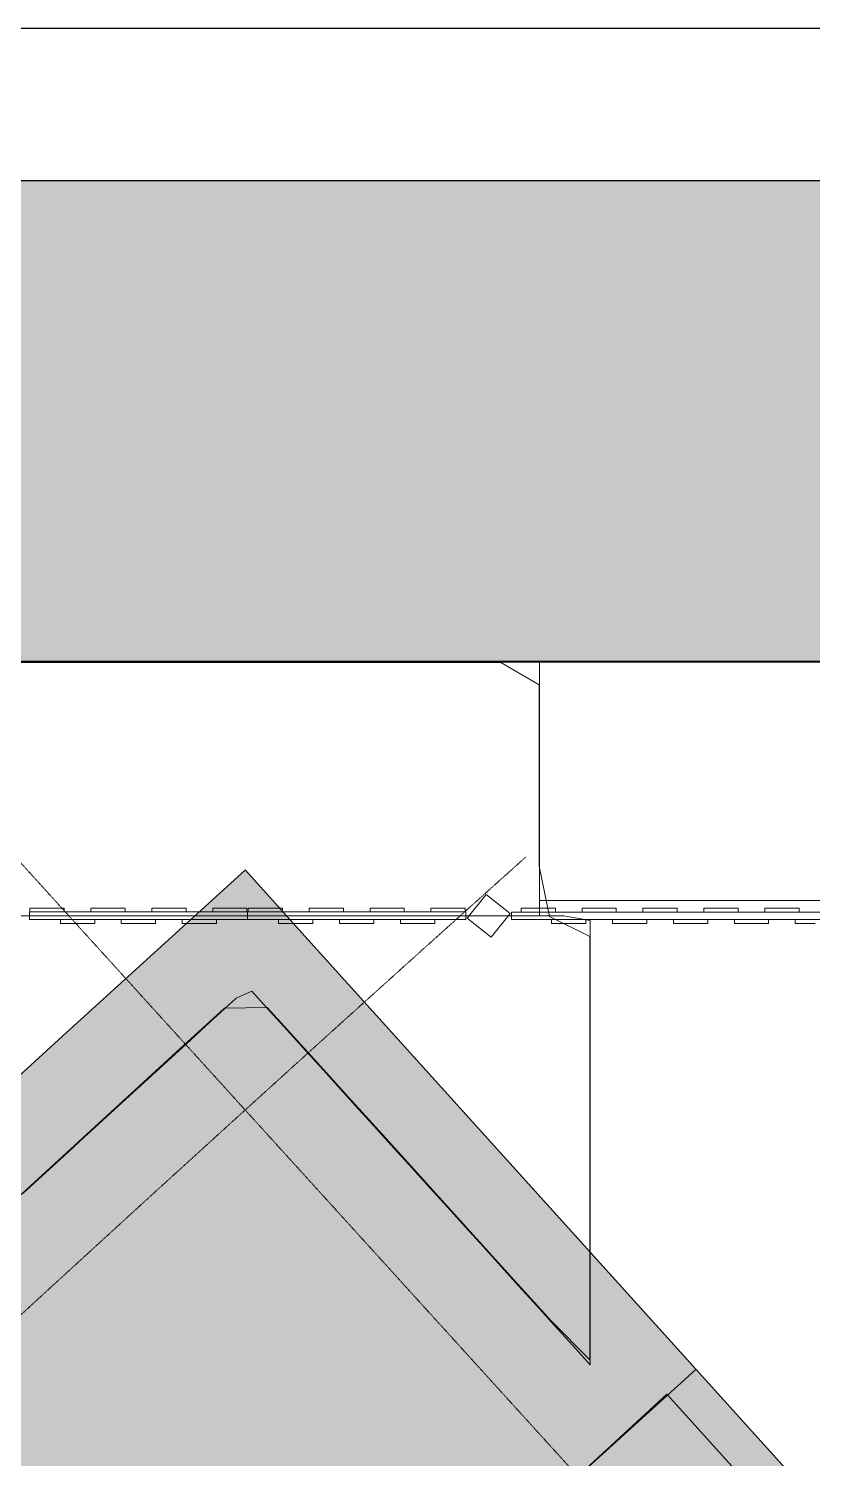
# Model space of a CAD drawing. Header units: millimetres. Extents: x -31757 to 121236, y -27283 to 59400.
# Drawn here: x 64165 to 67253, y 53766 to 59400 of the extents above; entities that cross this region are included whole.
import ezdxf

# ---------------------------------------------------------------- set-up
doc = ezdxf.new("R2010")
doc.units = ezdxf.units.MM
doc.linetypes.add('DASHDOT', pattern=[3.556, 2.54, -0.508, 0, -0.508])
for name, color, linetype, lineweight in [('10_見えがかり', 7, 'Continuous', 13), ('30_敷地・外構', 8, 'Continuous', 9), ('40_通り芯', 1, 'DASHDOT', 9), ('90_図枠', 7, 'Continuous', 25)]:
    doc.layers.add(name, color=color, linetype=linetype, lineweight=lineweight)

msp = doc.modelspace()

# ---------------------------------------------------------------- hatches: boundary and pattern name
at = {"layer": '10_見えがかり'}
msp.add_hatch(color=8, dxfattribs=at).paths.add_polyline_path([(40065.8, 29151), (40066.1, 29150.7), (40327.1, 28949.1), (40328.7, 28948), (40330.4, 28947), (40332.2, 28946.2), (40334, 28945.6), (40335.9, 28945.2), (40337.9, 28945), (40339.9, 28944.9), (40341.8, 28945.1), (40343.7, 28945.4), (40345.6, 28946), (40347.5, 28946.7), (40349.2, 28947.6), (40350.9, 28948.6), (40352.4, 28949.8), (40353.8, 28951.2), (40355.1, 28952.7), (40882.9, 29633), (41480, 30395.1), (42080.6, 31154.4), (42684.8, 31910.9), (43292.6, 32664.5), (43903.9, 33415.2), (44518.8, 34163), (45137.2, 34907.9), (45759.1, 35650), (46384.5, 36389), (47013.3, 37125.1), (47645.6, 37858.3), (48281.4, 38588.4), (48920.6, 39315.6), (49563.2, 40039.7), (50209.3, 40760.8), (50858.7, 41478.8), (51511.5, 42193.7), (52167.7, 42905.6), (52827.2, 43614.4), (53490, 44320), (54156.2, 45022.6), (54825.7, 45721.9), (55498.4, 46418.1), (56174.5, 47111.2), (56853.8, 47801), (57536.3, 48487.6), (58222.1, 49171), (58911.1, 49851.2), (59603.3, 50528.1), (60298.6, 51201.7), (60374.8, 51274.8), (60376.2, 51276.3), (60377.4, 51277.8), (60378.4, 51279.5), (60379.3, 51281.3), (60380, 51283.1), (60380.5, 51285), (60380.8, 51286.9), (60381, 51288.9), (60380.9, 51290.8), (60380.7, 51292.8), (60380.2, 51294.7), (60379.6, 51296.6), (60378.8, 51298.4), (60377.8, 51300.1), (60376.7, 51301.7), (60375.4, 51303.1), (60146.7, 51540.7), (60146.4, 51541), (60146.7, 51541.4), (60833.4, 52199.6), (61523.6, 52855.1), (62216.8, 53507.4), (62913, 54156.4), (63612.2, 54802.2), (64314.4, 55444.8), (65019.2, 56083.8), (65019.6, 56084.1), (65019.9, 56083.8), (65254.1, 55824.3), (66795, 54116.9), (66795, 54116.8), (75537.8, 44429), (75538.1, 44428.7), (75537.8, 44428.3), (75105, 44023.6), (75104.9, 44023.5), (73057.4, 42142.5), (73057.2, 42142.3), (71040.6, 40228.6), (71040.4, 40228.4), (69052.1, 38285.4), (69051.8, 38285.2), (67092.1, 36313.2), (67091.9, 36313), (65161.3, 34312.7), (65161.1, 34312.4), (63259.9, 32284), (63259.7, 32283.8), (61388.4, 30227.8), (61388.2, 30227.6), (59547.2, 28144.4), (59547, 28144.1), (57736.7, 26034.2), (57736.5, 26034), (55957.3, 23897.8), (55957.1, 23897.6), (54209.3, 21735.6), (54209.1, 21735.4), (52493.2, 19548.1), (52493, 19547.9), (50809.2, 17335.7), (50809, 17335.4), (49157.8, 15098.8), (49157.6, 15098.5), (47539.3, 12838), (47539.1, 12837.8), (45954.1, 10553.8), (45953.9, 10553.6), (44402.4, 8246.6), (44402.2, 8246.4), (42884.7, 5917), (42884.5, 5916.8), (41401.3, 3565.6), (41401.2, 3565.4), (40433.8, 2047.8), (40433.5, 2047.4), (40433, 2047.5), (34030.2, 4749.4), (34030.2, 4749.4), (26699.8, 7843.7), (26699.5, 7843.8), (26030.8, 8156.6), (26029.7, 8157.2), (26026.2, 8159.4), (26025.8, 8159.7), (26026, 8160.1), (26672.5, 9168.4), (26672.6, 9168.6), (28072.1, 11401.4), (28073.1, 11403.1), (28073.8, 11404.9), (28074.5, 11406.8), (28074.9, 11408.7), (28075.1, 11410.7), (28075.1, 11412.7), (28075, 11414.6), (28074.6, 11416.6), (28074.1, 11418.5), (28073.4, 11420.3), (28072.5, 11422), (28071.4, 11423.7), (28070.2, 11425.2), (28068.8, 11426.7), (28067.3, 11427.9), (28065.7, 11429), (27872.5, 11548.5), (27872.1, 11548.7), (27872.4, 11549.1), (28386.1, 12375.7), (28904.1, 13200.3), (29425.9, 14022.4), (29951.7, 14842.1), (30481.3, 15659.2), (31014.8, 16473.8), (31552.1, 17285.9), (32093.3, 18095.5), (32638.3, 18902.5), (33187.1, 19706.8), (33739.7, 20508.6), (34296.1, 21307.8), (34856.3, 22104.3), (35420.2, 22898.1), (35987.9, 23689.3), (36559.3, 24477.8), (37134.5, 25263.5), (37713.4, 26046.5), (38295.9, 26826.8), (38882.2, 27604.3), (39472.1, 28379.1), (40065.5, 29150.6)])
at = {"layer": '30_敷地・外構'}
for points in [[(76236.6, 56905.6), (43236.8, 56910.4), (13241.4, 12903.7), (13241.5, 12688.5), (8535.1, 3142.9), (7508, 600), (600, 600), (600, 6600.3), (3132, 6878.3), (4650.8, 9732.8), (7845.9, 15113.4), (9591.3, 17889.1), (15132, 25269.1), (23700.5, 36198.6), (24022, 37245.9), (24920.3, 38563.7), (24512, 38842), (24533, 38910.6), (22109.3, 41084.3), (34079.5, 57231.7), (31966.4, 58800), (76236.9, 58800)], [(13241.4, 12903.7), (13242.1, 906.9), (600, 907.7), (600, 58800), (83500, 58800), (83500, 902.5), (76239.5, 903), (76242.6, 56905.6), (43236.8, 56910.4)]]:
    msp.add_hatch(color=8, dxfattribs=at).paths.add_polyline_path(points)

# ---------------------------------------------------------------- linework, layer by layer
at = {"layer": '10_見えがかり'}
for points in [[(66178.3, 56355.7), (66178.3, 56434), (66178.3, 56590.7), (66178.3, 56669), (66178.3, 56747.4), (66178.4, 56825.7), (66178.4, 56904), (66416.7, 56904), (66655, 56904), (66893.4, 56903.9), (67370, 56903.9)], [(64118.7, 56902.3), (64357.1, 56902.3), (64595.5, 56902.3), (64833.8, 56902.2), (65072.2, 56902.2), (65310.6, 56902.2), (65548.9, 56902.1), (66025.6, 56902.1), (66176.4, 56814.4), (66176.3, 56337.7), (66176.3, 56099.3), (66217.3, 55902), (66376.2, 55822.6), (66376.2, 55584.2), (66376.1, 55345.8), (66376.1, 54869.1), (66376, 54630.7), (66376, 54392.4), (66376, 54154), (66225.5, 54306.2), (66065.5, 54482.9), (65905.6, 54659.7), (65745.6, 54836.4), (65585.6, 55013.1), (65425.7, 55189.8), (65265.7, 55366.6), (65105.8, 55543.3), (64937.4, 55540.3), (64761.6, 55379.3), (63882.7, 54574.4)], [(67369.9, 55963.9), (67131.6, 55963.9), (66654.9, 55964), (66178.2, 55964), (66178.2, 56042.4), (66178.3, 56120.7), (66178.3, 56199), (66178.3, 56277.4), (66178.3, 56355.7)], [(60833.4, 52199.6), (61523.6, 52855.1), (62216.8, 53507.4), (62913, 54156.4), (63612.2, 54802.2), (64314.4, 55444.8), (65019.2, 56083.8), (65019.6, 56084.1), (65019.9, 56083.8), (65254.1, 55824.3), (66794.7, 54117.2), (66795, 54116.8), (66794.6, 54116.5), (66085.8, 53473.8), (66085.8, 53473.8), (65695.7, 53116.7), (65695.5, 53116.5), (62572.9, 50196.5), (62572.7, 50196.3), (61895.1, 49546.1), (61895, 49546), (61207.5, 48880), (61207.5, 48879.9), (60539.4, 48226.6)], [(60833.4, 52199.6), (61523.6, 52855.1), (62216.8, 53507.4), (62913, 54156.4), (63612.2, 54802.2), (64314.4, 55444.8), (65019.2, 56083.8), (65019.6, 56084.1), (65019.9, 56083.8), (65254.1, 55824.3), (66795, 54116.9), (66795, 54116.8), (75537.8, 44429)], [(65968.6, 55988.4), (66062.5, 55913.7), (65987.8, 55819.8), (65893.9, 55894.5), (65968.6, 55988.4)], [(64168.4, 55894.3), (64168.4, 55896.8), (64168.4, 55899.3), (64168.4, 55904.3), (64168.4, 55909.3), (64168.4, 55911.8), (64168.4, 55914.3), (64168.4, 55916.8), (64168.4, 55919.3), (64240.1, 55919.3), (64311.7, 55919.3), (64455, 55919.3), (64598.3, 55919.3), (64741.6, 55919.2), (64813.3, 55919.2), (64884.9, 55919.2), (64956.6, 55919.2), (65028.2, 55919.2), (65028.2, 55916.7), (65028.2, 55914.2), (65028.2, 55911.7), (65028.2, 55909.2), (65028.2, 55906.7), (65028.2, 55904.2), (65028.2, 55901.7), (65028.2, 55899.2), (65028.2, 55896.7), (65028.2, 55894.2), (65028.2, 55891.7), (65028.2, 55889.2), (64884.9, 55889.2), (64813.3, 55889.2), (64598.3, 55889.3), (64526.7, 55889.3), (64455, 55889.3), (64383.4, 55889.3), (64311.7, 55889.3), (64168.4, 55889.3), (64168.4, 55894.3)], [(64168.4, 55894.3), (64168.4, 55896.8), (64168.4, 55899.3), (64168.4, 55904.3), (64168.4, 55909.3), (64168.4, 55911.8), (64168.4, 55914.3), (64168.4, 55916.8), (64168.4, 55919.3), (64240.1, 55919.3), (64311.7, 55919.3), (64455, 55919.3), (64598.3, 55919.3), (64741.6, 55919.2), (64813.3, 55919.2), (64884.9, 55919.2), (64956.6, 55919.2), (65028.2, 55919.2), (65028.2, 55916.7), (65028.2, 55914.2), (65028.2, 55911.7), (65028.2, 55909.2), (65028.2, 55906.7), (65028.2, 55904.2), (65028.2, 55901.7), (65028.2, 55899.2), (65028.2, 55896.7), (65028.2, 55894.2), (65028.2, 55891.7), (65028.2, 55889.2), (64884.9, 55889.2), (64813.3, 55889.2), (64598.3, 55889.3), (64526.7, 55889.3), (64455, 55889.3), (64383.4, 55889.3), (64311.7, 55889.3), (64168.4, 55889.3), (64168.4, 55894.3)], [(64168.4, 55894.3), (64168.4, 55896.8), (64168.4, 55899.3), (64168.4, 55904.3), (64168.4, 55909.3), (64168.4, 55911.8), (64168.4, 55914.3), (64168.4, 55916.8), (64168.4, 55919.3), (64240.1, 55919.3), (64311.7, 55919.3), (64455, 55919.3), (64598.3, 55919.3), (64741.6, 55919.2), (64813.3, 55919.2), (64884.9, 55919.2), (64956.6, 55919.2), (65028.2, 55919.2), (65028.2, 55916.7), (65028.2, 55914.2), (65028.2, 55911.7), (65028.2, 55909.2), (65028.2, 55906.7), (65028.2, 55904.2), (65028.2, 55901.7), (65028.2, 55899.2), (65028.2, 55896.7), (65028.2, 55894.2), (65028.2, 55891.7), (65028.2, 55889.2), (64884.9, 55889.2), (64813.3, 55889.2), (64598.3, 55889.3), (64526.7, 55889.3), (64455, 55889.3), (64383.4, 55889.3), (64311.7, 55889.3), (64168.4, 55889.3), (64168.4, 55894.3)], [(64170.8, 55919.3), (64170.8, 55920.6), (64170.8, 55934.3), (64182.1, 55934.3), (64193.3, 55934.3), (64204.6, 55934.3), (64215.8, 55934.3), (64227.1, 55934.3), (64238.3, 55934.3), (64249.6, 55934.3), (64260.8, 55934.3), (64272.1, 55934.3), (64283.3, 55934.3), (64294.6, 55934.3), (64305.8, 55934.3), (64305.8, 55933.1), (64305.8, 55931.8), (64305.8, 55930.6), (64305.8, 55928.1), (64305.8, 55926.8), (64305.8, 55921.8), (64305.8, 55919.3), (64294.6, 55919.3), (64272.1, 55919.3), (64249.6, 55919.3), (64238.3, 55919.3), (64215.8, 55919.3), (64193.3, 55919.3), (64182.1, 55919.3), (64170.8, 55919.3)], [(64290.8, 55881.8), (64290.8, 55883.1), (64290.8, 55884.3), (64290.8, 55886.8), (64290.8, 55888.1), (64290.8, 55889.3), (64302.1, 55889.3), (64313.3, 55889.3), (64324.6, 55889.3), (64335.8, 55889.3), (64358.3, 55889.3), (64369.6, 55889.3), (64392.1, 55889.3), (64414.6, 55889.3), (64425.8, 55889.3), (64425.8, 55888), (64425.8, 55886.8), (64425.8, 55885.5), (64425.8, 55884.3), (64425.8, 55883), (64425.8, 55881.8), (64425.8, 55879.3), (64425.8, 55878), (64425.8, 55876.8), (64425.8, 55875.5), (64425.8, 55874.3), (64414.6, 55874.3), (64403.3, 55874.3), (64392.1, 55874.3), (64380.8, 55874.3), (64358.3, 55874.3), (64335.8, 55874.3), (64302.1, 55874.3), (64290.8, 55874.3), (64290.8, 55875.6), (64290.8, 55876.8), (64290.8, 55878.1), (64290.8, 55879.3), (64290.8, 55880.6), (64290.8, 55881.8)], [(64410.8, 55926.8), (64410.8, 55929.3), (64410.8, 55930.5), (64410.8, 55931.8), (64410.8, 55933), (64410.8, 55934.3), (64422.1, 55934.3), (64433.3, 55934.3), (64444.6, 55934.3), (64455.8, 55934.3), (64478.3, 55934.3), (64489.6, 55934.3), (64500.8, 55934.3), (64512.1, 55934.3), (64523.3, 55934.3), (64534.6, 55934.3), (64545.8, 55934.3), (64545.8, 55933), (64545.8, 55930.5), (64545.8, 55928), (64545.8, 55926.8), (64545.8, 55925.5), (64545.8, 55924.3), (64545.8, 55921.8), (64545.8, 55920.5), (64545.8, 55919.3), (64534.6, 55919.3), (64523.3, 55919.3), (64512.1, 55919.3), (64500.8, 55919.3), (64489.6, 55919.3), (64478.3, 55919.3), (64467.1, 55919.3), (64455.8, 55919.3), (64433.3, 55919.3), (64422.1, 55919.3), (64410.8, 55919.3), (64410.8, 55920.5), (64410.8, 55921.8), (64410.8, 55923), (64410.8, 55924.3), (64410.8, 55925.5), (64410.8, 55926.8)], [(64530.8, 55881.8), (64530.8, 55884.3), (64530.8, 55885.5), (64530.8, 55888), (64530.8, 55889.3), (64542.1, 55889.3), (64553.3, 55889.3), (64564.6, 55889.3), (64575.8, 55889.3), (64598.3, 55889.3), (64609.6, 55889.3), (64632.1, 55889.3), (64654.6, 55889.3), (64665.8, 55889.3), (64665.8, 55888), (64665.8, 55886.8), (64665.8, 55885.5), (64665.8, 55884.3), (64665.8, 55879.3), (64665.8, 55878), (64665.8, 55876.8), (64665.8, 55875.5), (64665.8, 55874.3), (64654.6, 55874.3), (64643.3, 55874.3), (64632.1, 55874.3), (64620.8, 55874.3), (64609.6, 55874.3), (64598.3, 55874.3), (64587.1, 55874.3), (64575.8, 55874.3), (64564.6, 55874.3), (64553.3, 55874.3), (64542.1, 55874.3), (64530.8, 55874.3), (64530.8, 55876.8), (64530.8, 55878), (64530.8, 55881.8)], [(64650.8, 55926.8), (64650.8, 55929.3), (64650.8, 55930.5), (64650.8, 55931.8), (64650.8, 55933), (64650.8, 55934.3), (64662.1, 55934.3), (64673.3, 55934.3), (64684.6, 55934.2), (64695.8, 55934.2), (64707.1, 55934.2), (64729.6, 55934.2), (64740.8, 55934.2), (64752.1, 55934.2), (64763.3, 55934.2), (64774.6, 55934.2), (64785.8, 55934.2), (64785.8, 55933), (64785.8, 55931.7), (64785.8, 55926.7), (64785.8, 55925.5), (64785.8, 55924.2), (64785.8, 55923), (64785.8, 55921.7), (64785.8, 55920.5), (64785.8, 55919.2), (64774.6, 55919.2), (64763.3, 55919.2), (64752.1, 55919.2), (64740.8, 55919.2), (64729.6, 55919.2), (64718.3, 55919.2), (64707.1, 55919.2), (64695.8, 55919.2), (64684.6, 55919.2), (64673.3, 55919.3), (64662.1, 55919.3), (64650.8, 55919.3), (64650.8, 55921.8), (64650.8, 55923), (64650.8, 55925.5), (64650.8, 55926.8)], [(64770.8, 55881.7), (64770.8, 55883), (64770.8, 55884.2), (64770.8, 55885.5), (64770.8, 55886.7), (64770.8, 55888), (64770.8, 55889.2), (64782.1, 55889.2), (64804.6, 55889.2), (64815.8, 55889.2), (64827.1, 55889.2), (64838.3, 55889.2), (64849.6, 55889.2), (64872.1, 55889.2), (64883.3, 55889.2), (64894.6, 55889.2), (64905.8, 55889.2), (64905.8, 55885.5), (64905.8, 55884.2), (64905.8, 55879.2), (64905.8, 55878), (64905.8, 55874.2), (64894.6, 55874.2), (64883.3, 55874.2), (64872.1, 55874.2), (64860.8, 55874.2), (64849.6, 55874.2), (64838.3, 55874.2), (64827.1, 55874.2), (64815.8, 55874.2), (64793.3, 55874.2), (64782.1, 55874.2), (64770.8, 55874.2), (64770.8, 55875.5), (64770.8, 55876.7), (64770.8, 55879.2), (64770.8, 55880.5), (64770.8, 55881.7)], [(64890.8, 55928), (64890.8, 55929.2), (64890.8, 55930.5), (64890.8, 55931.7), (64890.8, 55933), (64890.8, 55934.2), (64902.1, 55934.2), (64913.3, 55934.2), (64924.6, 55934.2), (64935.8, 55934.2), (64947.1, 55934.2), (64969.6, 55934.2), (64980.8, 55934.2), (64992.1, 55934.2), (65025.8, 55934.2), (65025.8, 55932.9), (65025.8, 55931.7), (65025.8, 55930.4), (65025.8, 55929.2), (65025.8, 55926.7), (65025.8, 55924.2), (65025.8, 55922.9), (65025.8, 55921.7), (65025.8, 55920.5), (65025.8, 55919.2), (64992.1, 55919.2), (64980.8, 55919.2), (64947.1, 55919.2), (64935.8, 55919.2), (64924.6, 55919.2), (64913.3, 55919.2), (64902.1, 55919.2), (64890.8, 55919.2), (64890.8, 55923), (64890.8, 55924.2), (64890.8, 55925.5), (64890.8, 55928)], [(65028.2, 55891.7), (65028.2, 55894.2), (65028.2, 55896.7), (65028.2, 55899.2), (65028.2, 55904.2), (65028.2, 55906.7), (65028.2, 55909.2), (65028.2, 55911.7), (65028.2, 55914.2), (65028.2, 55916.7), (65028.2, 55919.2), (65099.9, 55919.2), (65171.5, 55919.2), (65386.5, 55919.1), (65458.1, 55919.1), (65529.8, 55919.1), (65601.4, 55919.1), (65744.7, 55919.1), (65816.4, 55919.1), (65888, 55919.1), (65888, 55916.6), (65888, 55914.1), (65888, 55911.6), (65888, 55909.1), (65888, 55904.1), (65888, 55901.6), (65888, 55899.1), (65888, 55896.6), (65888, 55894.1), (65888, 55891.6), (65888, 55889.1), (65816.4, 55889.1), (65744.7, 55889.1), (65458.1, 55889.1), (65386.5, 55889.1), (65314.8, 55889.2), (65243.2, 55889.2), (65171.5, 55889.2), (65099.9, 55889.2), (65028.2, 55889.2), (65028.2, 55891.7)], [(65028.2, 55891.7), (65028.2, 55894.2), (65028.2, 55896.7), (65028.2, 55899.2), (65028.2, 55904.2), (65028.2, 55906.7), (65028.2, 55909.2), (65028.2, 55911.7), (65028.2, 55914.2), (65028.2, 55916.7), (65028.2, 55919.2), (65099.9, 55919.2), (65171.5, 55919.2), (65386.5, 55919.1), (65458.1, 55919.1), (65529.8, 55919.1), (65601.4, 55919.1), (65744.7, 55919.1), (65816.4, 55919.1), (65888, 55919.1), (65888, 55916.6), (65888, 55914.1), (65888, 55911.6), (65888, 55909.1), (65888, 55904.1), (65888, 55901.6), (65888, 55899.1), (65888, 55896.6), (65888, 55894.1), (65888, 55891.6), (65888, 55889.1), (65816.4, 55889.1), (65744.7, 55889.1), (65458.1, 55889.1), (65386.5, 55889.1), (65314.8, 55889.2), (65243.2, 55889.2), (65171.5, 55889.2), (65099.9, 55889.2), (65028.2, 55889.2), (65028.2, 55891.7)], [(65028.2, 55891.7), (65028.2, 55894.2), (65028.2, 55896.7), (65028.2, 55899.2), (65028.2, 55904.2), (65028.2, 55906.7), (65028.2, 55909.2), (65028.2, 55911.7), (65028.2, 55914.2), (65028.2, 55916.7), (65028.2, 55919.2), (65099.9, 55919.2), (65171.5, 55919.2), (65386.5, 55919.1), (65458.1, 55919.1), (65529.8, 55919.1), (65601.4, 55919.1), (65744.7, 55919.1), (65816.4, 55919.1), (65888, 55919.1), (65888, 55916.6), (65888, 55914.1), (65888, 55911.6), (65888, 55909.1), (65888, 55904.1), (65888, 55901.6), (65888, 55899.1), (65888, 55896.6), (65888, 55894.1), (65888, 55891.6), (65888, 55889.1), (65816.4, 55889.1), (65744.7, 55889.1), (65458.1, 55889.1), (65386.5, 55889.1), (65314.8, 55889.2), (65243.2, 55889.2), (65171.5, 55889.2), (65099.9, 55889.2), (65028.2, 55889.2), (65028.2, 55891.7)], [(65030.6, 55919.2), (65030.6, 55921.7), (65030.6, 55922.9), (65030.6, 55924.2), (65030.6, 55925.4), (65030.6, 55926.7), (65030.6, 55927.9), (65030.6, 55929.2), (65030.6, 55930.4), (65030.6, 55931.7), (65030.6, 55932.9), (65030.6, 55934.2), (65041.9, 55934.2), (65053.1, 55934.2), (65075.6, 55934.2), (65086.9, 55934.2), (65098.1, 55934.2), (65109.4, 55934.2), (65120.6, 55934.2), (65143.1, 55934.2), (65154.4, 55934.2), (65165.6, 55934.2), (65165.6, 55932.9), (65165.6, 55931.7), (65165.6, 55930.4), (65165.6, 55929.2), (65165.6, 55927.9), (65165.6, 55926.7), (65165.6, 55925.4), (65165.6, 55924.2), (65165.6, 55922.9), (65165.6, 55921.7), (65165.6, 55919.2), (65143.1, 55919.2), (65131.9, 55919.2), (65120.6, 55919.2), (65098.1, 55919.2), (65086.9, 55919.2), (65075.6, 55919.2), (65064.4, 55919.2), (65053.1, 55919.2), (65041.9, 55919.2), (65030.6, 55919.2)], [(65150.6, 55874.2), (65150.6, 55876.7), (65150.6, 55877.9), (65150.6, 55879.2), (65150.6, 55881.7), (65150.6, 55884.2), (65150.6, 55885.4), (65150.6, 55886.7), (65150.6, 55887.9), (65150.6, 55889.2), (65161.9, 55889.2), (65173.1, 55889.2), (65184.4, 55889.2), (65195.6, 55889.2), (65240.6, 55889.2), (65251.9, 55889.2), (65263.1, 55889.2), (65285.6, 55889.2), (65285.6, 55887.9), (65285.6, 55886.7), (65285.6, 55885.4), (65285.6, 55884.2), (65285.6, 55881.7), (65285.6, 55880.4), (65285.6, 55879.2), (65285.6, 55877.9), (65285.6, 55876.7), (65285.6, 55874.2), (65274.4, 55874.2), (65251.9, 55874.2), (65240.6, 55874.2), (65218.1, 55874.2), (65206.9, 55874.2), (65195.6, 55874.2), (65184.4, 55874.2), (65161.9, 55874.2), (65150.6, 55874.2)], [(65270.6, 55926.7), (65270.6, 55927.9), (65270.6, 55929.2), (65270.6, 55930.4), (65270.6, 55931.7), (65270.6, 55932.9), (65270.6, 55934.2), (65281.9, 55934.2), (65315.6, 55934.2), (65326.9, 55934.2), (65338.1, 55934.2), (65349.4, 55934.2), (65360.6, 55934.2), (65383.1, 55934.1), (65394.4, 55934.1), (65405.6, 55934.1), (65405.6, 55932.9), (65405.6, 55931.6), (65405.6, 55930.4), (65405.6, 55929.1), (65405.6, 55925.4), (65405.6, 55924.1), (65405.6, 55920.4), (65405.6, 55919.1), (65394.4, 55919.1), (65383.1, 55919.1), (65360.6, 55919.2), (65349.4, 55919.2), (65338.1, 55919.2), (65326.9, 55919.2), (65315.6, 55919.2), (65304.4, 55919.2), (65293.1, 55919.2), (65281.9, 55919.2), (65270.6, 55919.2), (65270.6, 55920.4), (65270.6, 55921.7), (65270.6, 55924.2), (65270.6, 55925.4), (65270.6, 55926.7)], [(65390.6, 55882.9), (65390.6, 55884.1), (65390.6, 55885.4), (65390.6, 55886.6), (65390.6, 55887.9), (65390.6, 55889.1), (65401.9, 55889.1), (65413.1, 55889.1), (65424.4, 55889.1), (65435.6, 55889.1), (65446.9, 55889.1), (65458.1, 55889.1), (65469.4, 55889.1), (65480.6, 55889.1), (65491.9, 55889.1), (65525.6, 55889.1), (65525.6, 55887.9), (65525.6, 55886.6), (65525.6, 55885.4), (65525.6, 55884.1), (65525.6, 55882.9), (65525.6, 55881.6), (65525.6, 55880.4), (65525.6, 55877.9), (65525.6, 55876.6), (65525.6, 55875.4), (65525.6, 55874.1), (65514.4, 55874.1), (65503.1, 55874.1), (65491.9, 55874.1), (65480.6, 55874.1), (65446.9, 55874.1), (65435.6, 55874.1), (65413.1, 55874.1), (65401.9, 55874.1), (65390.6, 55874.1), (65390.6, 55875.4), (65390.6, 55876.6), (65390.6, 55879.1), (65390.6, 55880.4), (65390.6, 55882.9)], [(65510.6, 55926.6), (65510.6, 55927.9), (65510.6, 55929.1), (65510.6, 55930.4), (65510.6, 55932.9), (65510.6, 55934.1), (65533.1, 55934.1), (65544.4, 55934.1), (65555.6, 55934.1), (65566.9, 55934.1), (65578.1, 55934.1), (65589.4, 55934.1), (65611.9, 55934.1), (65623.1, 55934.1), (65634.4, 55934.1), (65645.6, 55934.1), (65645.6, 55932.9), (65645.6, 55931.6), (65645.6, 55930.4), (65645.6, 55929.1), (65645.6, 55927.9), (65645.6, 55926.6), (65645.6, 55925.4), (65645.6, 55924.1), (65645.6, 55922.9), (65645.6, 55921.6), (65645.6, 55920.4), (65645.6, 55919.1), (65634.4, 55919.1), (65623.1, 55919.1), (65611.9, 55919.1), (65600.6, 55919.1), (65578.1, 55919.1), (65566.9, 55919.1), (65555.6, 55919.1), (65544.4, 55919.1), (65533.1, 55919.1), (65521.9, 55919.1), (65510.6, 55919.1), (65510.6, 55921.6), (65510.6, 55922.9), (65510.6, 55924.1), (65510.6, 55925.4), (65510.6, 55926.6)], [(65630.6, 55881.6), (65630.6, 55884.1), (65630.6, 55885.4), (65630.6, 55886.6), (65630.6, 55887.9), (65630.6, 55889.1), (65641.9, 55889.1), (65653.1, 55889.1), (65664.4, 55889.1), (65675.6, 55889.1), (65698.1, 55889.1), (65709.4, 55889.1), (65720.6, 55889.1), (65731.9, 55889.1), (65754.4, 55889.1), (65765.6, 55889.1), (65765.6, 55887.8), (65765.6, 55886.6), (65765.6, 55885.3), (65765.6, 55882.8), (65765.6, 55880.3), (65765.6, 55877.8), (65765.6, 55875.3), (65765.6, 55874.1), (65754.4, 55874.1), (65743.1, 55874.1), (65720.6, 55874.1), (65709.4, 55874.1), (65698.1, 55874.1), (65686.9, 55874.1), (65675.6, 55874.1), (65664.4, 55874.1), (65653.1, 55874.1), (65641.9, 55874.1), (65630.6, 55874.1), (65630.6, 55875.4), (65630.6, 55876.6), (65630.6, 55879.1), (65630.6, 55880.4), (65630.6, 55881.6)], [(65750.6, 55919.1), (65750.6, 55921.6), (65750.6, 55922.8), (65750.6, 55924.1), (65750.6, 55925.3), (65750.6, 55926.6), (65750.6, 55929.1), (65750.6, 55930.3), (65750.6, 55931.6), (65750.6, 55932.8), (65750.6, 55934.1), (65761.9, 55934.1), (65773.1, 55934.1), (65784.4, 55934.1), (65795.6, 55934.1), (65806.9, 55934.1), (65818.1, 55934.1), (65829.4, 55934.1), (65840.6, 55934.1), (65851.9, 55934.1), (65863.1, 55934.1), (65874.4, 55934.1), (65885.6, 55934.1), (65885.6, 55932.8), (65885.6, 55931.6), (65885.6, 55930.3), (65885.6, 55929.1), (65885.6, 55926.6), (65885.6, 55924.1), (65885.6, 55922.8), (65885.6, 55921.6), (65885.6, 55920.3), (65885.6, 55919.1), (65874.4, 55919.1), (65863.1, 55919.1), (65851.9, 55919.1), (65840.6, 55919.1), (65829.4, 55919.1), (65818.1, 55919.1), (65806.9, 55919.1), (65795.6, 55919.1), (65784.4, 55919.1), (65773.1, 55919.1), (65761.9, 55919.1), (65750.6, 55919.1)], [(66068.4, 55894), (66068.4, 55896.5), (66068.4, 55904), (66068.4, 55906.5), (66068.4, 55909), (66068.4, 55911.5), (66068.4, 55914), (66068.4, 55916.5), (66068.4, 55919), (66315.9, 55919), (66563.4, 55919), (67058.4, 55918.9), (67305.8, 55918.9)], [(66068.4, 55894), (66068.4, 55896.5), (66068.4, 55904), (66068.4, 55906.5), (66068.4, 55909), (66068.4, 55911.5), (66068.4, 55914), (66068.4, 55916.5), (66068.4, 55919), (66315.9, 55919), (66563.4, 55919), (67058.4, 55918.9), (67305.8, 55918.9)], [(66068.4, 55894), (66068.4, 55896.5), (66068.4, 55904), (66068.4, 55906.5), (66068.4, 55909), (66068.4, 55911.5), (66068.4, 55914), (66068.4, 55916.5), (66068.4, 55919), (66315.9, 55919), (66563.4, 55919), (67058.4, 55918.9), (67305.8, 55918.9)], [(67305.8, 55888.9), (67058.4, 55888.9), (66810.9, 55888.9), (66563.4, 55889), (66315.9, 55889), (66068.4, 55889), (66068.4, 55894)], [(67305.8, 55888.9), (67058.4, 55888.9), (66810.9, 55888.9), (66563.4, 55889), (66315.9, 55889), (66068.4, 55889), (66068.4, 55894)], [(67305.8, 55888.9), (67058.4, 55888.9), (66810.9, 55888.9), (66563.4, 55889), (66315.9, 55889), (66068.4, 55889), (66068.4, 55894)], [(66105.8, 55927.8), (66105.8, 55929), (66105.8, 55930.3), (66105.8, 55932.8), (66105.8, 55934), (66117.1, 55934), (66128.3, 55934), (66139.6, 55934), (66150.8, 55934), (66162.1, 55934), (66173.3, 55934), (66207.1, 55934), (66218.3, 55934), (66229.6, 55934), (66240.8, 55934), (66240.8, 55932.8), (66240.8, 55931.5), (66240.8, 55930.3), (66240.8, 55927.8), (66240.8, 55925.3), (66240.8, 55924), (66240.8, 55922.8), (66240.8, 55920.3), (66240.8, 55919), (66218.3, 55919), (66207.1, 55919), (66195.8, 55919), (66184.6, 55919), (66162.1, 55919), (66150.8, 55919), (66139.6, 55919), (66128.3, 55919), (66117.1, 55919), (66105.8, 55919), (66105.8, 55920.3), (66105.8, 55921.5), (66105.8, 55922.8), (66105.8, 55924), (66105.8, 55925.3), (66105.8, 55927.8)], [(66225.8, 55882.8), (66225.8, 55884), (66225.8, 55886.5), (66225.8, 55887.8), (66225.8, 55889), (66259.6, 55889), (66270.8, 55889), (66282.1, 55889), (66293.3, 55889), (66304.6, 55889), (66315.8, 55889), (66327.1, 55889), (66360.8, 55889), (66360.8, 55887.8), (66360.8, 55885.3), (66360.8, 55884), (66360.8, 55882.8), (66360.8, 55881.5), (66360.8, 55879), (66360.8, 55877.8), (66360.8, 55876.5), (66360.8, 55875.3), (66360.8, 55874), (66349.6, 55874), (66338.3, 55874), (66327.1, 55874), (66315.8, 55874), (66304.6, 55874), (66282.1, 55874), (66270.8, 55874), (66259.6, 55874), (66248.3, 55874), (66237.1, 55874), (66225.8, 55874), (66225.8, 55875.3), (66225.8, 55876.5), (66225.8, 55877.8), (66225.8, 55879), (66225.8, 55880.3), (66225.8, 55882.8)], [(66345.8, 55926.5), (66345.8, 55927.8), (66345.8, 55929), (66345.8, 55930.3), (66345.8, 55931.5), (66345.8, 55932.8), (66345.8, 55934), (66357.1, 55934), (66368.3, 55934), (66379.6, 55934), (66424.6, 55934), (66435.8, 55934), (66447.1, 55934), (66458.3, 55934), (66469.6, 55934), (66480.8, 55934), (66480.8, 55932.7), (66480.8, 55930.2), (66480.8, 55929), (66480.8, 55927.7), (66480.8, 55926.5), (66480.8, 55924), (66480.8, 55921.5), (66480.8, 55920.2), (66480.8, 55919), (66469.6, 55919), (66458.3, 55919), (66447.1, 55919), (66435.8, 55919), (66413.3, 55919), (66402.1, 55919), (66368.3, 55919), (66357.1, 55919), (66345.8, 55919), (66345.8, 55921.5), (66345.8, 55922.8), (66345.8, 55924), (66345.8, 55925.3), (66345.8, 55926.5)], [(66465.8, 55874), (66465.8, 55876.5), (66465.8, 55877.7), (66465.8, 55879), (66465.8, 55880.2), (66465.8, 55881.5), (66465.8, 55882.7), (66465.8, 55884), (66465.8, 55885.2), (66465.8, 55886.5), (66465.8, 55887.7), (66465.8, 55889), (66488.3, 55889), (66499.6, 55889), (66522.1, 55889), (66533.3, 55889), (66544.6, 55889), (66555.8, 55889), (66567.1, 55889), (66578.3, 55889), (66600.8, 55889), (66600.8, 55887.7), (66600.8, 55886.5), (66600.8, 55885.2), (66600.8, 55884), (66600.8, 55882.7), (66600.8, 55879), (66600.8, 55877.7), (66600.8, 55876.5), (66600.8, 55875.2), (66600.8, 55874), (66589.6, 55874), (66578.3, 55874), (66567.1, 55874), (66555.8, 55874), (66533.3, 55874), (66522.1, 55874), (66510.8, 55874), (66499.6, 55874), (66488.3, 55874), (66477.1, 55874), (66465.8, 55874)], [(66585.8, 55919), (66585.8, 55921.5), (66585.8, 55922.7), (66585.8, 55924), (66585.8, 55927.7), (66585.8, 55929), (66585.8, 55930.2), (66585.8, 55931.5), (66585.8, 55932.7), (66585.8, 55934), (66597.1, 55934), (66608.3, 55934), (66619.6, 55934), (66630.8, 55934), (66653.3, 55934), (66675.8, 55934), (66687.1, 55934), (66698.3, 55934), (66709.6, 55934), (66720.8, 55934), (66720.8, 55932.7), (66720.8, 55931.5), (66720.8, 55930.2), (66720.8, 55929), (66720.8, 55927.7), (66720.8, 55925.2), (66720.8, 55924), (66720.8, 55922.7), (66720.8, 55921.5), (66720.8, 55920.2), (66720.8, 55919), (66709.6, 55919), (66698.3, 55919), (66675.8, 55919), (66664.6, 55919), (66653.3, 55919), (66608.3, 55919), (66597.1, 55919), (66585.8, 55919)], [(66705.8, 55874), (66705.8, 55876.5), (66705.8, 55879), (66705.8, 55881.5), (66705.8, 55884), (66705.8, 55886.5), (66705.8, 55887.7), (66705.8, 55889), (66717.1, 55889), (66728.3, 55889), (66739.6, 55889), (66750.8, 55889), (66762.1, 55888.9), (66773.3, 55888.9), (66784.6, 55888.9), (66795.8, 55888.9), (66807.1, 55888.9), (66818.3, 55888.9), (66829.6, 55888.9), (66840.8, 55888.9), (66840.8, 55887.7), (66840.8, 55885.2), (66840.8, 55883.9), (66840.8, 55882.7), (66840.8, 55880.2), (66840.8, 55878.9), (66840.8, 55877.7), (66840.8, 55875.2), (66840.8, 55873.9), (66829.6, 55873.9), (66818.3, 55873.9), (66807.1, 55873.9), (66795.8, 55873.9), (66784.6, 55873.9), (66773.3, 55873.9), (66762.1, 55873.9), (66750.8, 55874), (66739.6, 55874), (66728.3, 55874), (66717.1, 55874), (66705.8, 55874)], [(66825.8, 55918.9), (66825.8, 55921.4), (66825.8, 55925.2), (66825.8, 55927.7), (66825.8, 55928.9), (66825.8, 55931.4), (66825.8, 55933.9), (66848.3, 55933.9), (66859.6, 55933.9), (66870.8, 55933.9), (66882.1, 55933.9), (66927.1, 55933.9), (66938.3, 55933.9), (66960.8, 55933.9), (66960.8, 55932.7), (66960.8, 55931.4), (66960.8, 55930.2), (66960.8, 55928.9), (66960.8, 55926.4), (66960.8, 55925.2), (66960.8, 55922.7), (66960.8, 55920.2), (66960.8, 55918.9), (66949.6, 55918.9), (66938.3, 55918.9), (66893.3, 55918.9), (66882.1, 55918.9), (66870.8, 55918.9), (66859.6, 55918.9), (66848.3, 55918.9), (66837.1, 55918.9), (66825.8, 55918.9)], [(66945.8, 55873.9), (66945.8, 55876.4), (66945.8, 55877.7), (66945.8, 55878.9), (66945.8, 55880.2), (66945.8, 55881.4), (66945.8, 55883.9), (66945.8, 55885.2), (66945.8, 55886.4), (66945.8, 55887.7), (66945.8, 55888.9), (66968.3, 55888.9), (66979.6, 55888.9), (66990.8, 55888.9), (67002.1, 55888.9), (67024.6, 55888.9), (67035.8, 55888.9), (67047.1, 55888.9), (67058.3, 55888.9), (67069.6, 55888.9), (67080.8, 55888.9), (67080.8, 55887.7), (67080.8, 55886.4), (67080.8, 55885.2), (67080.8, 55883.9), (67080.8, 55882.7), (67080.8, 55880.2), (67080.8, 55878.9), (67080.8, 55877.7), (67080.8, 55875.2), (67080.8, 55873.9), (67069.6, 55873.9), (67058.3, 55873.9), (67035.8, 55873.9), (67024.6, 55873.9), (67013.3, 55873.9), (67002.1, 55873.9), (66990.8, 55873.9), (66979.6, 55873.9), (66968.3, 55873.9), (66957.1, 55873.9), (66945.8, 55873.9)], [(67065.8, 55918.9), (67065.8, 55920.2), (67065.8, 55933.9), (67077.1, 55933.9), (67088.3, 55933.9), (67099.6, 55933.9), (67110.8, 55933.9), (67133.3, 55933.9), (67144.6, 55933.9), (67155.8, 55933.9), (67167.1, 55933.9), (67178.3, 55933.9), (67189.6, 55933.9), (67200.8, 55933.9), (67200.8, 55932.6), (67200.8, 55931.4), (67200.8, 55930.1), (67200.8, 55928.9), (67200.8, 55927.6), (67200.8, 55926.4), (67200.8, 55925.1), (67200.8, 55923.9), (67200.8, 55921.4), (67200.8, 55920.1), (67200.8, 55918.9), (67178.3, 55918.9), (67167.1, 55918.9), (67155.8, 55918.9), (67133.3, 55918.9), (67122.1, 55918.9), (67110.8, 55918.9), (67099.6, 55918.9), (67088.3, 55918.9), (67077.1, 55918.9), (67065.8, 55918.9)], [(67185.8, 55873.9), (67185.8, 55876.4), (67185.8, 55877.6), (67185.8, 55878.9), (67185.8, 55881.4), (67185.8, 55883.9), (67185.8, 55885.1), (67185.8, 55886.4), (67185.8, 55887.6), (67185.8, 55888.9), (67197.1, 55888.9), (67208.3, 55888.9), (67219.6, 55888.9), (67230.8, 55888.9), (67264.6, 55888.9)], [(67264.6, 55873.9), (67253.3, 55873.9), (67242.1, 55873.9), (67230.8, 55873.9), (67219.6, 55873.9), (67208.3, 55873.9), (67197.1, 55873.9), (67185.8, 55873.9)], [(72289.2, 43305.5), (64323, 51844.5), (64322.1, 51845.4), (64321.8, 51845.8), (64322.2, 51846.1), (66324.8, 53691.7), (66679.5, 54018.6), (66679.9, 54018.9), (66680.2, 54018.6), (66680.9, 54017.8), (66681, 54017.7), (75323.5, 44441.1)]]:
    msp.add_lwpolyline(points, dxfattribs=at)
at = {"layer": '30_敷地・外構'}
for points in [[(76236.6, 56905.6), (43236.8, 56910.4), (13241.4, 12903.7), (13241.5, 12688.5), (8535.1, 3142.9), (7508, 600), (600, 600), (600, 6600.3), (3132, 6878.3), (4650.8, 9732.8), (7845.9, 15113.4), (9591.3, 17889.1), (15132, 25269.1), (23700.5, 36198.6), (24022, 37245.9), (24920.3, 38563.7), (24512, 38842), (24533, 38910.6), (22109.3, 41084.3), (34079.5, 57231.7), (31966.4, 58800), (76236.9, 58800), (76236.6, 56905.6)], [(13241.4, 12903.7), (13242.1, 906.9), (600, 907.7), (600, 58800), (83500, 58800), (83500, 902.5), (76239.5, 903), (76242.6, 56905.6), (43236.8, 56910.4), (13241.4, 12903.7)], [(76239.6, 56902.6), (76236.5, 900), (13245.1, 903.9), (13244.4, 12902.8), (43238.4, 56907.4), (76239.6, 56902.6)], [(66178.4, 56904), (66178.4, 56862.4), (66178.4, 56820.7), (66178.4, 56779), (66178.3, 56737.4), (66178.3, 56695.7), (66178.3, 56654), (66178.3, 56612.4), (66178.3, 56570.7), (66178.3, 56529), (66178.3, 56487.4), (66178.3, 56445.7), (66178.3, 56404), (66178.3, 56362.4), (66178.3, 56320.7), (66178.3, 56279), (66178.3, 56237.4), (66178.3, 56195.7), (66178.3, 56154), (66178.3, 56112.4), (66178.3, 56070.7), (66178.2, 56029), (66178.2, 55987.4), (66178.2, 55945.7), (66178.2, 55904), (66082.4, 55904), (65986.6, 55904.1), (65890.7, 55904.1), (65794.9, 55904.1), (65699.1, 55904.1), (65603.2, 55904.1), (65507.4, 55904.1), (65411.6, 55904.1), (65315.7, 55904.2), (65219.9, 55904.2), (65124.1, 55904.2), (65028.2, 55904.2), (64932.4, 55904.2), (64836.6, 55904.2), (64740.7, 55904.2), (64644.9, 55904.3), (64549.1, 55904.3), (64453.2, 55904.3), (64357.4, 55904.3), (64261.6, 55904.3), (64165.7, 55904.3), (64069.9, 55904.3)], [(64070, 56904.3), (64165.9, 56904.3), (64261.7, 56904.3), (64357.5, 56904.3), (64453.4, 56904.3), (64549.2, 56904.3), (64645, 56904.3), (64740.9, 56904.2), (64836.7, 56904.2), (64932.5, 56904.2), (65028.4, 56904.2), (65124.2, 56904.2), (65220, 56904.2), (65315.9, 56904.2), (65411.7, 56904.1), (65507.5, 56904.1), (65603.4, 56904.1), (65699.2, 56904.1), (65795, 56904.1), (65890.9, 56904.1), (65986.7, 56904.1), (66082.5, 56904), (66178.4, 56904)], [(64060.5, 55904.3), (64190.7, 55904.3), (64320.9, 55904.3), (64451.1, 55904.3), (64581.4, 55904.3), (64711.6, 55904.2), (64841.8, 55904.2), (64972, 55904.2), (65102.2, 55904.2), (65232.4, 55904.2), (65362.6, 55904.2), (65492.8, 55904.1), (65623, 55904.1), (65753.2, 55904.1), (65883.4, 55904.1), (66013.6, 55904.1), (66143.9, 55904), (66274.1, 55904), (66378.2, 55885.6), (66378.2, 55793.4), (66378.2, 55701.3), (66378.2, 55609.1), (66378.2, 55517), (66378.2, 55424.8), (66378.1, 55332.7), (66378.1, 55240.5), (66378.1, 55148.4), (66378.1, 55056.2), (66378.1, 54964.1), (66378.1, 54871.9), (66378.1, 54779.8), (66378.1, 54687.6), (66378, 54595.5), (66378, 54503.3), (66378, 54411.2), (66378, 54319), (66378, 54226.9), (66378, 54134.7)], [(66378, 54134.7), (66307.8, 54212.3), (66237.6, 54289.8), (66167.5, 54367.3), (66097.3, 54444.8), (66027.1, 54522.3), (65957, 54599.9), (65886.8, 54677.4), (65816.7, 54754.9), (65746.5, 54832.4), (65676.3, 54909.9), (65606.2, 54987.5), (65536, 55065), (65465.8, 55142.5), (65395.7, 55220), (65325.5, 55297.5), (65255.3, 55375.1), (65185.2, 55452.6), (65115, 55530.1), (65044.8, 55607.6), (64982.8, 55579.1), (64922.7, 55524.2), (64862.7, 55469.2), (64802.7, 55414.2), (64742.6, 55359.2), (64682.6, 55304.2), (64622.5, 55249.2), (64562.5, 55194.3), (64502.5, 55139.3), (64442.4, 55084.3), (64382.4, 55029.3), (64322.3, 54974.3), (64262.3, 54919.3), (64202.3, 54864.3), (64142.2, 54809.4)]]:
    msp.add_lwpolyline(points, dxfattribs=at)
at = {"layer": '40_通り芯'}
for points in [[(76312.6, 42701.8), (63270.8, 57063.9)], [(60946.9, 51339.6), (61311.3, 51688.1), (61676.5, 52035.7), (62042.6, 52382.4), (62409.5, 52728.2), (62777.3, 53073.2), (63145.9, 53417.2), (63515.3, 53760.3), (63885.6, 54102.5), (64256.8, 54443.8), (64628.7, 54784.1), (65001.6, 55123.6), (65375.2, 55462.1), (65749.7, 55799.7), (66125, 56136.4)]]:
    msp.add_lwpolyline(points, dxfattribs=at)
at = {"layer": '90_図枠'}
for points in [[(0, 0), (84100, 0), (84100, 59400), (0, 59400)], [(600, 600), (83500, 600), (83500, 58800), (600, 58800)]]:
    msp.add_lwpolyline(points, close=True, dxfattribs=at)

doc.saveas('drawing.dxf')
